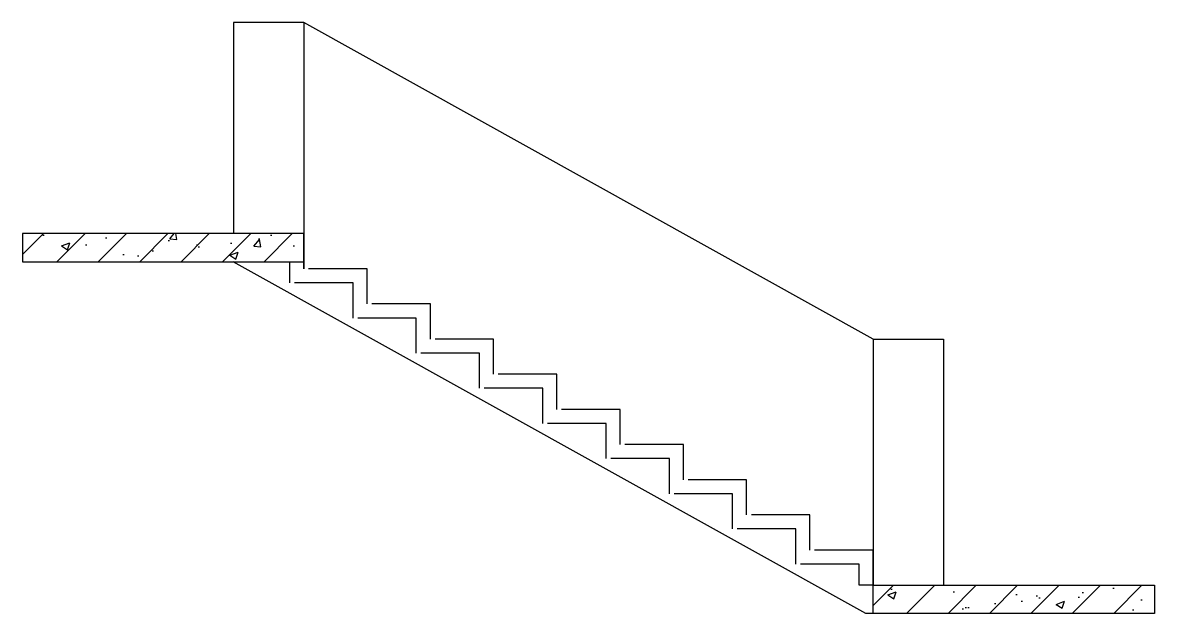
# Model space of a CAD drawing. Extents: x -4830 to 0, y 0 to 2520.
import ezdxf

# ---------------------------------------------------------------- set-up
doc = ezdxf.new("R2010")
doc.units = 0
doc.header["$LTSCALE"] = 1000
doc.header["$MEASUREMENT"] = 0
doc.linetypes.add('DASH', pattern=[0.35, 0.25, -0.1])
for name, color, linetype in [('PUB_HATCH', 8, 'Continuous'), ('S_E_RAIL', 4, 'Continuous'), ('S_E_STAIR', 4, 'Continuous'), ('S_STAIR', 9, 'Continuous')]:
    doc.layers.add(name, color=color, linetype=linetype)
pattern_1 = [(45, (-48.99, 124.33), (-88.3883, 88.3883), []), (50, (-49, 124.33), (358.63, -31.376), [37.5, -412.5]), (355, (-49, 124.33), (-69.376, 376.096), [30, -330]), (100.4514, (-19.1, 121.72), (289.255, 344.72), [31.87, -350.57]), (46.184, (-49, 224.33), (533.62, -82.76), [56.25, -618.75]), (96.636, (-4.5, 217.44), (467.33, 487.06), [47.805, -525.856]), (351.184, (-49, 224.33), (467.33, 487.06), [45, -495]), (21, (1, 199.33), (298.454, -201.31), [37.5, -412.5]), (326, (1, 199.33), (121.658, 362.575), [30, -330]), (71.4514, (25.88, 182.56), (420.111, 161.265), [31.87, -350.57]), (37.5, (-48.99, 124.33), (6.08, 166.447), [0, -326, 0, -335, 0, -331.25]), (7.5, (-48.99, 124.33), (131.535, 197.206), [0, -191, 0, -318.5, 0, -126.25]), (327.5, (-160.49, 124.33), (266.9112, -11.2774), [0, -125, 0, -390, 0, -517.5]), (317.5, (-210.5, 124.33), (291.593, 50.052), [0, -162.5, 0, -259, 0, -367.5])]

msp = doc.modelspace()

# ---------------------------------------------------------------- hatches: boundary and pattern name
at = {"layer": 'PUB_HATCH'}
h = msp.add_hatch(dxfattribs=at)
h.set_pattern_fill('钢筋混凝土', color=256, scale=50, style=0)
h.set_pattern_definition(pattern_1)
h.paths.add_polyline_path([(-3630, 1620), (-4830, 1620), (-4830, 1500), (-3630, 1500)])
h = msp.add_hatch(dxfattribs=at)
h.set_pattern_fill('钢筋混凝土', color=256, scale=50, style=0)
h.set_pattern_definition(pattern_1)
h.paths.add_polyline_path([(0, 120), (0, 0), (-1200, 0), (-1200, 120)])

# ---------------------------------------------------------------- linework, layer by layer
at = {"layer": 'S_E_RAIL'}
for p, q in [((-3930, 2520), (-3930, 1620)), ((-3630, 2520), (-3630, 1470)), ((-1200, 1170), (-1200, 120)), ((-900, 1170), (-900, 120))]:
    msp.add_line(p, q, dxfattribs=at)
at = {"layer": 'S_E_STAIR'}
for p, q in [((-3630, 2520), (-3930, 2520)), ((-1200, 1170), (-3630, 2520)), ((-1231.1, 0), (-3931.1, 1500)), ((-1200, 1170), (-900, 1170)), ((-1200, 0), (-1231.1, 0))]:
    msp.add_line(p, q, dxfattribs=at)
at = {"layer": 'S_E_STAIR', "linetype": 'DASH'}
for p, q in [((-3630, 1470), (-3630, 1620)), ((-3690, 1410), (-3690, 1500)), ((-3360, 1470), (-3630, 1470)), ((-3360, 1320), (-3360, 1470)), ((-3420, 1410), (-3690, 1410)), ((-3420, 1260), (-3420, 1410)), ((-3090, 1320), (-3360, 1320)), ((-3090, 1170), (-3090, 1320)), ((-3150, 1260), (-3420, 1260)), ((-3150, 1110), (-3150, 1260)), ((-2820, 1170), (-3090, 1170)), ((-2820, 1020), (-2820, 1170)), ((-2880, 1110), (-3150, 1110)), ((-2880, 960), (-2880, 1110)), ((-2550, 1020), (-2820, 1020)), ((-2550, 870), (-2550, 1020)), ((-2610, 960), (-2880, 960)), ((-2610, 810), (-2610, 960)), ((-2280, 870), (-2550, 870)), ((-2280, 720), (-2280, 870)), ((-2340, 810), (-2610, 810)), ((-2340, 660), (-2340, 810)), ((-2010, 720), (-2280, 720)), ((-2010, 570), (-2010, 720)), ((-2070, 660), (-2340, 660)), ((-2070, 510), (-2070, 660)), ((-1740, 570), (-2010, 570)), ((-1740, 420), (-1740, 570)), ((-1800, 510), (-2070, 510)), ((-1800, 360), (-1800, 510)), ((-1470, 420), (-1740, 420)), ((-1470, 270), (-1470, 420)), ((-1530, 360), (-1800, 360)), ((-1530, 210), (-1530, 360)), ((-1200, 270), (-1470, 270)), ((-1200, 120), (-1200, 270)), ((-1260, 210), (-1530, 210)), ((-1260, 120), (-1260, 210)), ((-1200, 120), (-1260, 120))]:
    msp.add_line(p, q, dxfattribs=at)
at = {"layer": 'S_STAIR'}
for p, q in [((-3630, 1620), (-4830, 1620)), ((-4830, 1620), (-4830, 1500)), ((-3630, 1620), (-3630, 1500)), ((-4830, 1500), (-3630, 1500)), ((-1200, 120), (0, 120)), ((-1200, 0), (-1200, 120)), ((0, 120), (0, 0)), ((0, 0), (-1200, 0))]:
    msp.add_line(p, q, dxfattribs=at)

doc.saveas('drawing.dxf')
